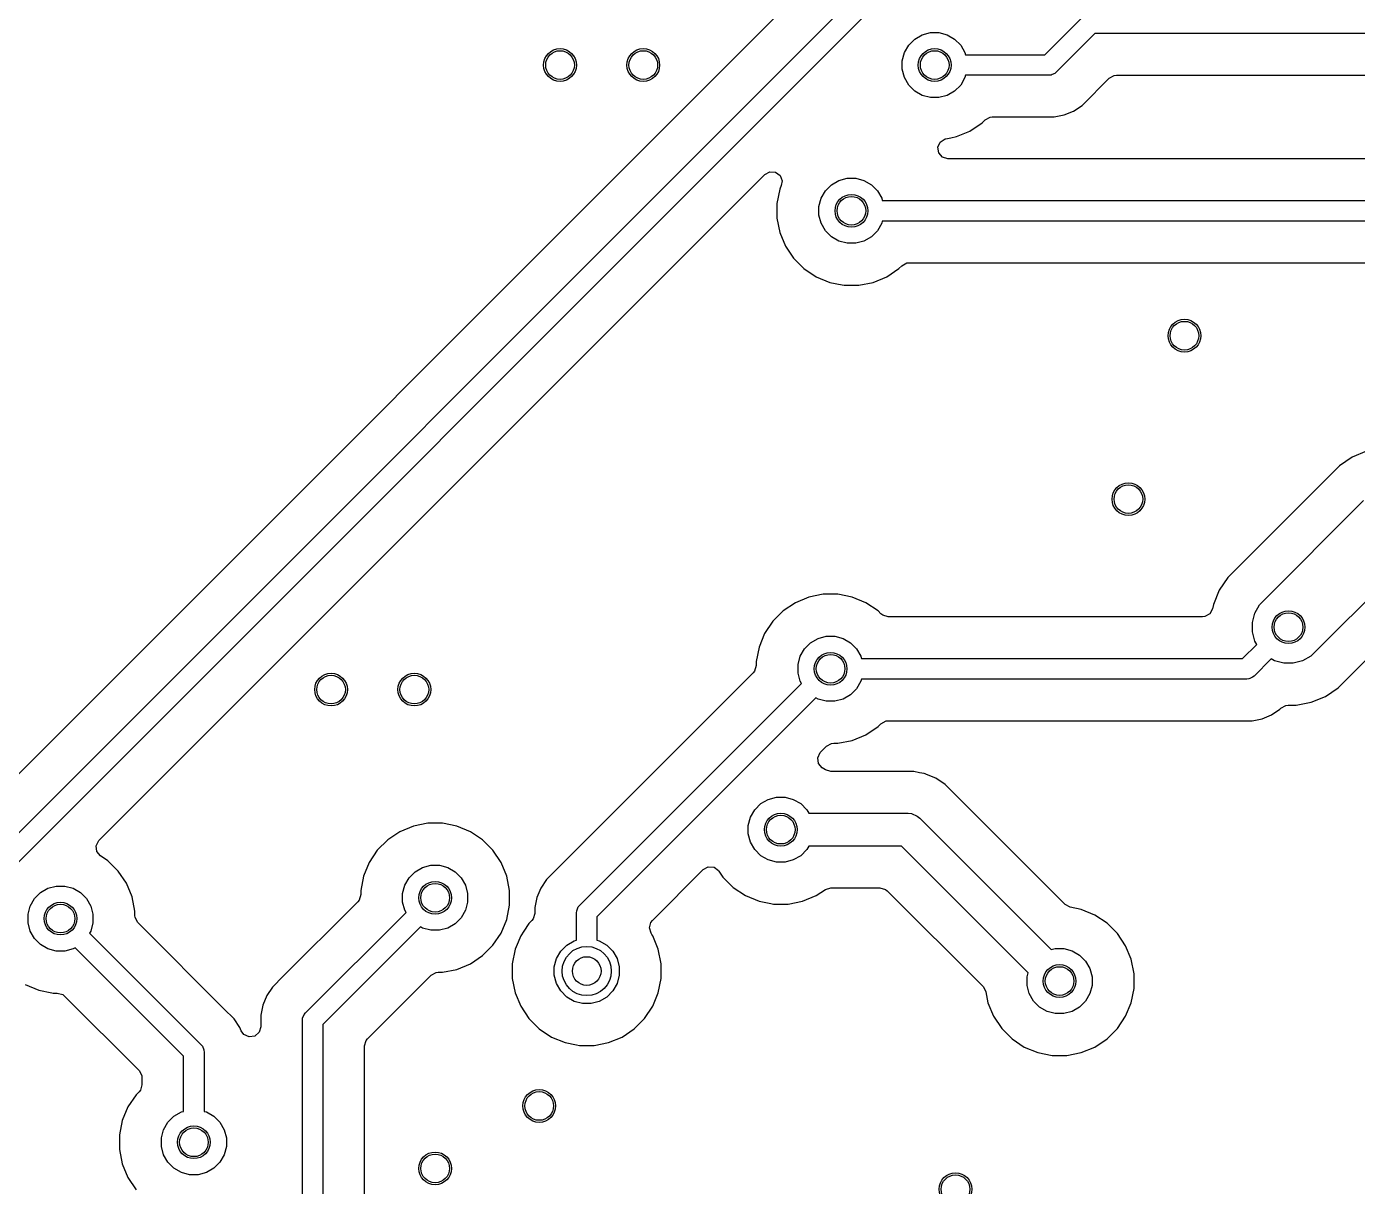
# Model space of a CAD drawing. Header units: inches. Extents: x -2.18 to 1.8, y 0.44 to 2.81.
# Drawn here: x -0.886 to -0.247, y 1.046 to 1.603 of the extents above; entities that cross this region are included whole.
import ezdxf

# ---------------------------------------------------------------- set-up
doc = ezdxf.new("R2010")
doc.units = ezdxf.units.IN
doc.header["$MEASUREMENT"] = 0
doc.layers.add('BLACK', color=250, linetype='CONTINUOUS')

msp = doc.modelspace()

# ---------------------------------------------------------------- linework, layer by layer
at = {"layer": 'BLACK', "linetype": 'CONTINUOUS'}
for p, q in [((-0.94641, 1.15992), (-0.31936, 1.78697)), ((-0.31516, 1.77725), (-0.94089, 1.15152)), ((-0.40374, 1.7309), (-0.95327, 1.18137)), ((-0.39708, 1.58992), (-0.37852, 1.60848)), ((-0.45959, 1.59749), (-0.45603, 1.59955)), ((-0.45603, 1.59955), (-0.45206, 1.60061)), ((-0.45206, 1.60061), (-0.44794, 1.60061)), ((-0.44794, 1.60061), (-0.44397, 1.59955)), ((-0.44397, 1.59955), (-0.44041, 1.59749)), ((-0.373, 1.60008), (-0.39156, 1.58152)), ((0.36796, 1.60008), (-0.373, 1.60008)), ((-0.46455, 1.59103), (-0.46249, 1.59459)), ((-0.46249, 1.59459), (-0.45959, 1.59749)), ((-0.44041, 1.59749), (-0.43751, 1.59459)), ((-0.43751, 1.59459), (-0.43545, 1.59103)), ((-0.46561, 1.58706), (-0.46455, 1.59103)), ((-0.46561, 1.58294), (-0.46561, 1.58706)), ((-0.43545, 1.59103), (-0.43515, 1.58992)), ((-0.43515, 1.58992), (-0.39708, 1.58992)), ((-0.46455, 1.57897), (-0.46561, 1.58294)), ((-0.43515, 1.58008), (-0.43545, 1.57897)), ((-0.39504, 1.58008), (-0.43515, 1.58008)), ((-0.39408, 1.58017), (-0.39504, 1.58008)), ((-0.39356, 1.58039), (-0.39408, 1.58017)), ((-0.39408, 1.58017), (-0.39408, 1.58017)), ((-0.39231, 1.58091), (-0.39356, 1.58039)), ((-0.39156, 1.58152), (-0.39231, 1.58091)), ((-0.39231, 1.58091), (-0.39231, 1.58091)), ((-0.36614, 1.57863), (-0.36372, 1.57995)), ((-0.36372, 1.57995), (-0.36269, 1.58006)), ((-0.36269, 1.58006), (0.16534, 1.58006)), ((-0.46249, 1.57541), (-0.46455, 1.57897)), ((-0.45959, 1.57251), (-0.46249, 1.57541)), ((-0.43751, 1.57541), (-0.44041, 1.57251)), ((-0.43545, 1.57897), (-0.43751, 1.57541)), ((-0.37914, 1.56563), (-0.36614, 1.57863)), ((-0.45603, 1.57045), (-0.45959, 1.57251)), ((-0.45206, 1.56939), (-0.45603, 1.57045)), ((-0.44794, 1.56939), (-0.45206, 1.56939)), ((-0.44397, 1.57045), (-0.44794, 1.56939)), ((-0.44041, 1.57251), (-0.44397, 1.57045)), ((-0.42337, 1.55995), (-0.42234, 1.56006)), ((-0.42234, 1.56006), (-0.39258, 1.56006)), ((-0.39258, 1.56006), (-0.38776, 1.56102)), ((-0.39258, 1.56006), (-0.39258, 1.56006)), ((-0.38776, 1.56102), (-0.38323, 1.5629)), ((-0.38323, 1.5629), (-0.37914, 1.56563)), ((-0.43306, 1.5533), (-0.4272, 1.55722)), ((-0.4272, 1.55722), (-0.42579, 1.55863)), ((-0.42579, 1.55863), (-0.42337, 1.55995)), ((-0.44845, 1.54552), (-0.44731, 1.54802)), ((-0.44731, 1.54802), (-0.445, 1.54951)), ((-0.445, 1.54951), (-0.44457, 1.54961)), ((-0.44457, 1.54961), (-0.44221, 1.55008)), ((-0.44221, 1.55008), (-0.43957, 1.55061)), ((-0.43957, 1.55061), (-0.43306, 1.5533)), ((-0.44806, 1.54279), (-0.44845, 1.54552)), ((-0.44626, 1.54072), (-0.44806, 1.54279)), ((-0.44362, 1.53994), (-0.44626, 1.54072)), ((0.23903, 1.53994), (-0.44362, 1.53994)), ((-0.85146, 1.21264), (-0.53166, 1.53244)), ((-0.53166, 1.53244), (-0.52924, 1.53376)), ((-0.52924, 1.53376), (-0.5265, 1.53356)), ((-0.5265, 1.53356), (-0.5243, 1.53192)), ((-0.5243, 1.53192), (-0.52333, 1.52934)), ((-0.52333, 1.52934), (-0.52369, 1.52712)), ((-0.49959, 1.52749), (-0.49603, 1.52955)), ((-0.49603, 1.52955), (-0.49206, 1.53061)), ((-0.49206, 1.53061), (-0.48794, 1.53061)), ((-0.48794, 1.53061), (-0.48397, 1.52955)), ((-0.48397, 1.52955), (-0.48041, 1.52749)), ((-0.52439, 1.52543), (-0.52577, 1.51852)), ((-0.52369, 1.52712), (-0.52439, 1.52543)), ((-0.52439, 1.52543), (-0.52439, 1.52543)), ((-0.52439, 1.52543), (-0.52439, 1.52543)), ((-0.52439, 1.52543), (-0.52439, 1.52543)), ((-0.50455, 1.52103), (-0.50249, 1.52459)), ((-0.50249, 1.52459), (-0.49959, 1.52749)), ((-0.48041, 1.52749), (-0.47751, 1.52459)), ((-0.47751, 1.52459), (-0.47545, 1.52103)), ((-0.52577, 1.51852), (-0.52577, 1.51148)), ((-0.50561, 1.51706), (-0.50455, 1.52103)), ((-0.50561, 1.51294), (-0.50561, 1.51706)), ((-0.47545, 1.52103), (-0.47515, 1.51992)), ((-0.47515, 1.51992), (0.25185, 1.51992)), ((-0.52577, 1.51148), (-0.52439, 1.50457)), ((-0.50455, 1.50897), (-0.50561, 1.51294)), ((-0.50249, 1.50541), (-0.50455, 1.50897)), ((-0.47545, 1.50897), (-0.47751, 1.50541)), ((-0.47515, 1.51008), (-0.47545, 1.50897)), ((0.25185, 1.51008), (-0.47515, 1.51008)), ((-0.52439, 1.50457), (-0.52439, 1.50457)), ((-0.52439, 1.50457), (-0.5217, 1.49806)), ((-0.49959, 1.50251), (-0.50249, 1.50541)), ((-0.47751, 1.50541), (-0.48041, 1.50251)), ((-0.5217, 1.49806), (-0.5217, 1.49806)), ((-0.5217, 1.49806), (-0.51778, 1.4922)), ((-0.49603, 1.50045), (-0.49959, 1.50251)), ((-0.49206, 1.49939), (-0.49603, 1.50045)), ((-0.48794, 1.49939), (-0.49206, 1.49939)), ((-0.48397, 1.50045), (-0.48794, 1.49939)), ((-0.48041, 1.50251), (-0.48397, 1.50045)), ((-0.51778, 1.4922), (-0.51778, 1.4922)), ((-0.51778, 1.4922), (-0.5128, 1.48722)), ((-0.46579, 1.48863), (-0.46337, 1.48995)), ((-0.46337, 1.48995), (-0.46234, 1.49006)), ((-0.46234, 1.49006), (-0.10731, 1.49006)), ((-0.5128, 1.48722), (-0.5128, 1.48722)), ((-0.5128, 1.48722), (-0.50694, 1.4833)), ((-0.47306, 1.4833), (-0.4672, 1.48722)), ((-0.4672, 1.48722), (-0.46579, 1.48863)), ((-0.50694, 1.4833), (-0.50694, 1.4833)), ((-0.50694, 1.4833), (-0.50694, 1.4833)), ((-0.50694, 1.4833), (-0.50043, 1.48061)), ((-0.50043, 1.48061), (-0.49449, 1.47943)), ((-0.49449, 1.47943), (-0.49352, 1.47923)), ((-0.49352, 1.47923), (-0.49352, 1.47923)), ((-0.49352, 1.47923), (-0.49352, 1.47923)), ((-0.49352, 1.47923), (-0.48648, 1.47923)), ((-0.48648, 1.47923), (-0.47957, 1.48061)), ((-0.48648, 1.47923), (-0.48648, 1.47923)), ((-0.47957, 1.48061), (-0.47306, 1.4833)), ((-0.24939, 1.39664), (-0.25553, 1.39253)), ((-0.24256, 1.39946), (-0.24939, 1.39664)), ((-0.24939, 1.39664), (-0.24939, 1.39664)), ((-0.25553, 1.39253), (-0.30914, 1.33892)), ((-0.25553, 1.39253), (-0.25553, 1.39253)), ((-0.29237, 1.32737), (-0.24399, 1.37576)), ((-0.22437, 1.34589), (-0.26763, 1.30263)), ((-0.30914, 1.33892), (-0.31325, 1.33277)), ((-0.30914, 1.33892), (-0.30914, 1.33892)), ((-0.50352, 1.33077), (-0.51043, 1.32939)), ((-0.49648, 1.33077), (-0.50352, 1.33077)), ((-0.50352, 1.33077), (-0.50352, 1.33077)), ((-0.48957, 1.32939), (-0.49648, 1.33077)), ((-0.49648, 1.33077), (-0.49648, 1.33077)), ((-0.31325, 1.33277), (-0.31608, 1.32594)), ((-0.31325, 1.33277), (-0.31325, 1.33277)), ((-0.51694, 1.3267), (-0.5228, 1.32278)), ((-0.51043, 1.32939), (-0.51694, 1.3267)), ((-0.51694, 1.3267), (-0.51694, 1.3267)), ((-0.51043, 1.32939), (-0.51043, 1.32939)), ((-0.48306, 1.3267), (-0.48957, 1.32939)), ((-0.48957, 1.32939), (-0.48957, 1.32939)), ((-0.4772, 1.32278), (-0.48306, 1.3267)), ((-0.48306, 1.3267), (-0.48306, 1.3267)), ((-0.31649, 1.32387), (-0.31777, 1.32143)), ((-0.31608, 1.32594), (-0.31649, 1.32387)), ((-0.31608, 1.32594), (-0.31608, 1.32594)), ((-0.31608, 1.32594), (-0.31608, 1.32594)), ((-0.29617, 1.3217), (-0.29388, 1.32565)), ((-0.29388, 1.32565), (-0.29237, 1.32737)), ((-0.52778, 1.3178), (-0.5317, 1.31194)), ((-0.5228, 1.32278), (-0.52778, 1.3178)), ((-0.52778, 1.3178), (-0.52778, 1.3178)), ((-0.5228, 1.32278), (-0.5228, 1.32278)), ((-0.47579, 1.32137), (-0.4772, 1.32278)), ((-0.4772, 1.32278), (-0.4772, 1.32278)), ((-0.47497, 1.32072), (-0.47579, 1.32137)), ((-0.47234, 1.31994), (-0.47497, 1.32072)), ((-0.32128, 1.31994), (-0.47234, 1.31994)), ((-0.32016, 1.32007), (-0.32128, 1.31994)), ((-0.31777, 1.32143), (-0.32016, 1.32007)), ((-0.29735, 1.31728), (-0.29617, 1.3217)), ((-0.29735, 1.31272), (-0.29735, 1.31728)), ((-0.5317, 1.31194), (-0.53439, 1.30543)), ((-0.5317, 1.31194), (-0.5317, 1.31194)), ((-0.29617, 1.3083), (-0.29735, 1.31272)), ((-0.53439, 1.30543), (-0.53577, 1.29852)), ((-0.53439, 1.30543), (-0.53439, 1.30543)), ((-0.51455, 1.30103), (-0.51249, 1.30459)), ((-0.51249, 1.30459), (-0.50959, 1.30749)), ((-0.50959, 1.30749), (-0.50603, 1.30955)), ((-0.50603, 1.30955), (-0.50206, 1.31061)), ((-0.50206, 1.31061), (-0.49794, 1.31061)), ((-0.49794, 1.31061), (-0.49397, 1.30955)), ((-0.49397, 1.30955), (-0.49041, 1.30749)), ((-0.49041, 1.30749), (-0.48751, 1.30459)), ((-0.48751, 1.30459), (-0.48545, 1.30103)), ((-0.30204, 1.29992), (-0.29525, 1.30671)), ((-0.29525, 1.30671), (-0.29617, 1.3083)), ((-0.25608, 1.28586), (-0.23694, 1.305)), ((-0.53577, 1.29852), (-0.53577, 1.29653)), ((-0.51561, 1.29706), (-0.51455, 1.30103)), ((-0.48545, 1.30103), (-0.48515, 1.29992)), ((-0.48515, 1.29992), (-0.30204, 1.29992)), ((-0.28829, 1.29975), (-0.29652, 1.29152)), ((-0.2867, 1.29883), (-0.28829, 1.29975)), ((-0.28228, 1.29765), (-0.2867, 1.29883)), ((-0.2733, 1.29883), (-0.27772, 1.29765)), ((-0.26935, 1.30112), (-0.2733, 1.29883)), ((-0.26763, 1.30263), (-0.26935, 1.30112)), ((-0.5372, 1.29307), (-0.5852, 1.24507)), ((-0.53654, 1.29389), (-0.5372, 1.29307)), ((-0.53577, 1.29653), (-0.53654, 1.29389)), ((-0.51561, 1.29294), (-0.51561, 1.29706)), ((-0.51455, 1.28897), (-0.51561, 1.29294)), ((-0.27772, 1.29765), (-0.28228, 1.29765)), ((-0.62065, 1.18131), (-0.51398, 1.28798)), ((-0.51398, 1.28798), (-0.51455, 1.28897)), ((-0.48751, 1.28541), (-0.49041, 1.28251)), ((-0.48545, 1.28897), (-0.48751, 1.28541)), ((-0.48515, 1.29008), (-0.48545, 1.28897)), ((-0.3, 1.29008), (-0.48515, 1.29008)), ((-0.29904, 1.29017), (-0.3, 1.29008)), ((-0.29852, 1.29039), (-0.29904, 1.29017)), ((-0.29904, 1.29017), (-0.29904, 1.29017)), ((-0.29727, 1.29091), (-0.29852, 1.29039)), ((-0.29652, 1.29152), (-0.29727, 1.29091)), ((-0.29727, 1.29091), (-0.29727, 1.29091)), ((-0.26223, 1.28175), (-0.25608, 1.28586)), ((-0.50702, 1.28102), (-0.61224, 1.1758)), ((-0.50603, 1.28045), (-0.50702, 1.28102)), ((-0.50206, 1.27939), (-0.50603, 1.28045)), ((-0.49794, 1.27939), (-0.50206, 1.27939)), ((-0.49397, 1.28045), (-0.49794, 1.27939)), ((-0.49041, 1.28251), (-0.49397, 1.28045)), ((-0.2763, 1.27748), (-0.26906, 1.27892)), ((-0.26906, 1.27892), (-0.26223, 1.28175)), ((-0.29273, 1.27102), (-0.28819, 1.2729)), ((-0.28819, 1.2729), (-0.2841, 1.27563)), ((-0.2841, 1.27563), (-0.28368, 1.27605)), ((-0.2841, 1.27563), (-0.2841, 1.27563)), ((-0.28368, 1.27605), (-0.28126, 1.27737)), ((-0.28126, 1.27737), (-0.28023, 1.27748)), ((-0.28023, 1.27748), (-0.2763, 1.27748)), ((-0.2763, 1.27748), (-0.2763, 1.27748)), ((-0.48306, 1.2633), (-0.4772, 1.26722)), ((-0.4772, 1.26722), (-0.47579, 1.26863)), ((-0.47579, 1.26863), (-0.47337, 1.26995)), ((-0.47337, 1.26995), (-0.47234, 1.27006)), ((-0.47234, 1.27006), (-0.29754, 1.27006)), ((-0.29754, 1.27006), (-0.29273, 1.27102)), ((-0.29754, 1.27006), (-0.29754, 1.27006)), ((-0.49648, 1.25923), (-0.48957, 1.26061)), ((-0.48957, 1.26061), (-0.48306, 1.2633)), ((-0.50615, 1.25228), (-0.50496, 1.25476)), ((-0.50496, 1.25476), (-0.50478, 1.25495)), ((-0.50478, 1.25495), (-0.50193, 1.2578)), ((-0.50193, 1.2578), (-0.49951, 1.25912)), ((-0.49951, 1.25912), (-0.49847, 1.25923)), ((-0.49847, 1.25923), (-0.49648, 1.25923)), ((-0.49648, 1.25923), (-0.49648, 1.25923)), ((-0.5058, 1.24955), (-0.50615, 1.25228)), ((-0.50404, 1.24744), (-0.5058, 1.24955)), ((-0.50253, 1.24643), (-0.50404, 1.24744)), ((-0.5852, 1.24507), (-0.63306, 1.19721)), ((-0.50246, 1.24639), (-0.50253, 1.24643)), ((-0.49982, 1.24561), (-0.50246, 1.24639)), ((-0.45997, 1.24561), (-0.49982, 1.24561)), ((-0.45727, 1.24507), (-0.45997, 1.24561)), ((-0.45997, 1.24561), (-0.45997, 1.24561)), ((-0.45997, 1.24561), (-0.45997, 1.24561)), ((-0.45512, 1.24464), (-0.45727, 1.24507)), ((-0.45458, 1.24454), (-0.45512, 1.24464)), ((-0.45389, 1.24425), (-0.45458, 1.24454)), ((-0.4495, 1.24244), (-0.45389, 1.24425)), ((-0.44494, 1.23938), (-0.4495, 1.24244)), ((-0.4495, 1.24244), (-0.4495, 1.24244)), ((-0.38733, 1.18178), (-0.44494, 1.23938)), ((-0.44494, 1.23938), (-0.44494, 1.23938)), ((-0.53643, 1.2273), (-0.53352, 1.23021)), ((-0.53352, 1.23021), (-0.52996, 1.23227)), ((-0.52996, 1.23227), (-0.52599, 1.23333)), ((-0.52599, 1.23333), (-0.52188, 1.23333)), ((-0.52188, 1.23333), (-0.51791, 1.23227)), ((-0.51791, 1.23227), (-0.51435, 1.23021)), ((-0.51435, 1.23021), (-0.51144, 1.2273)), ((-0.53955, 1.21977), (-0.53849, 1.22374)), ((-0.53849, 1.22374), (-0.53643, 1.2273)), ((-0.51144, 1.2273), (-0.51045, 1.22559)), ((-0.51045, 1.22559), (-0.46272, 1.22559)), ((-0.46272, 1.22559), (-0.46118, 1.22544)), ((-0.46118, 1.22544), (-0.45834, 1.22426)), ((-0.45834, 1.22426), (-0.45715, 1.22328)), ((-0.45715, 1.22328), (-0.39397, 1.1601)), ((-0.70694, 1.2167), (-0.7128, 1.21278)), ((-0.70043, 1.21939), (-0.70694, 1.2167)), ((-0.70694, 1.2167), (-0.70694, 1.2167)), ((-0.69352, 1.22077), (-0.70043, 1.21939)), ((-0.70043, 1.21939), (-0.70043, 1.21939)), ((-0.68648, 1.22077), (-0.69352, 1.22077)), ((-0.69352, 1.22077), (-0.69352, 1.22077)), ((-0.67957, 1.21939), (-0.68648, 1.22077)), ((-0.68648, 1.22077), (-0.68648, 1.22077)), ((-0.67306, 1.2167), (-0.67957, 1.21939)), ((-0.67957, 1.21939), (-0.67957, 1.21939)), ((-0.6672, 1.21278), (-0.67306, 1.2167)), ((-0.67306, 1.2167), (-0.67306, 1.2167)), ((-0.53955, 1.21566), (-0.53955, 1.21977)), ((-0.53849, 1.21169), (-0.53955, 1.21566)), ((-0.85282, 1.20997), (-0.85164, 1.21245)), ((-0.85248, 1.20724), (-0.85282, 1.20997)), ((-0.85164, 1.21245), (-0.85146, 1.21264)), ((-0.7128, 1.21278), (-0.71778, 1.2078)), ((-0.7128, 1.21278), (-0.7128, 1.21278)), ((-0.66222, 1.2078), (-0.6672, 1.21278)), ((-0.6672, 1.21278), (-0.6672, 1.21278)), ((-0.53643, 1.20813), (-0.53849, 1.21169)), ((-0.51045, 1.20984), (-0.51144, 1.20813)), ((-0.46598, 1.20984), (-0.51045, 1.20984)), ((-0.4051, 1.14897), (-0.46598, 1.20984)), ((-0.85072, 1.20513), (-0.85248, 1.20724)), ((-0.8472, 1.20278), (-0.85072, 1.20513)), ((-0.84222, 1.1978), (-0.8472, 1.20278)), ((-0.8472, 1.20278), (-0.8472, 1.20278)), ((-0.71778, 1.2078), (-0.7217, 1.20194)), ((-0.71778, 1.2078), (-0.71778, 1.2078)), ((-0.6583, 1.20194), (-0.66222, 1.2078)), ((-0.66222, 1.2078), (-0.66222, 1.2078)), ((-0.53352, 1.20522), (-0.53643, 1.20813)), ((-0.52996, 1.20317), (-0.53352, 1.20522)), ((-0.52599, 1.2021), (-0.52996, 1.20317)), ((-0.52188, 1.2021), (-0.52599, 1.2021)), ((-0.51791, 1.20317), (-0.52188, 1.2021)), ((-0.51435, 1.20522), (-0.51791, 1.20317)), ((-0.51144, 1.20813), (-0.51435, 1.20522)), ((-0.8383, 1.19194), (-0.84222, 1.1978)), ((-0.84222, 1.1978), (-0.84222, 1.1978)), ((-0.7217, 1.20194), (-0.72439, 1.19543)), ((-0.7217, 1.20194), (-0.7217, 1.20194)), ((-0.70249, 1.19459), (-0.69959, 1.19749)), ((-0.69959, 1.19749), (-0.69603, 1.19955)), ((-0.69603, 1.19955), (-0.69206, 1.20061)), ((-0.69206, 1.20061), (-0.68794, 1.20061)), ((-0.68794, 1.20061), (-0.68397, 1.19955)), ((-0.68397, 1.19955), (-0.68041, 1.19749)), ((-0.68041, 1.19749), (-0.67751, 1.19459)), ((-0.65561, 1.19543), (-0.6583, 1.20194)), ((-0.6583, 1.20194), (-0.6583, 1.20194)), ((-0.6583, 1.20194), (-0.6583, 1.20194)), ((-0.63306, 1.19721), (-0.6348, 1.19547)), ((-0.58565, 1.17408), (-0.56117, 1.19856)), ((-0.56117, 1.19856), (-0.55876, 1.19988)), ((-0.55876, 1.19988), (-0.55601, 1.19968)), ((-0.55601, 1.19968), (-0.55381, 1.19803)), ((-0.55381, 1.19803), (-0.55366, 1.19782)), ((-0.55366, 1.19782), (-0.55172, 1.19492)), ((-0.87959, 1.18749), (-0.87603, 1.18955)), ((-0.87603, 1.18955), (-0.87206, 1.19061)), ((-0.87206, 1.19061), (-0.86794, 1.19061)), ((-0.86794, 1.19061), (-0.86397, 1.18955)), ((-0.86397, 1.18955), (-0.86041, 1.18749)), ((-0.83561, 1.18543), (-0.8383, 1.19194)), ((-0.8383, 1.19194), (-0.8383, 1.19194)), ((-0.8383, 1.19194), (-0.8383, 1.19194)), ((-0.72439, 1.19543), (-0.72577, 1.18852)), ((-0.72439, 1.19543), (-0.72439, 1.19543)), ((-0.70561, 1.18706), (-0.70455, 1.19103)), ((-0.70455, 1.19103), (-0.70249, 1.19459)), ((-0.67751, 1.19459), (-0.67545, 1.19103)), ((-0.67545, 1.19103), (-0.67439, 1.18706)), ((-0.65423, 1.18852), (-0.65561, 1.19543)), ((-0.63927, 1.18965), (-0.64115, 1.18511)), ((-0.63654, 1.19373), (-0.63927, 1.18965)), ((-0.63927, 1.18965), (-0.63927, 1.18965)), ((-0.6348, 1.19547), (-0.63654, 1.19373)), ((-0.55172, 1.19492), (-0.55172, 1.19492)), ((-0.55172, 1.19492), (-0.54674, 1.18993)), ((-0.54674, 1.18993), (-0.54674, 1.18993)), ((-0.54674, 1.18993), (-0.54088, 1.18602)), ((-0.50253, 1.189), (-0.49991, 1.18982)), ((-0.49991, 1.18982), (-0.49982, 1.18982)), ((-0.49982, 1.18982), (-0.47629, 1.18982)), ((-0.47629, 1.18982), (-0.47365, 1.18905)), ((-0.88455, 1.18103), (-0.88249, 1.18459)), ((-0.88249, 1.18459), (-0.87959, 1.18749)), ((-0.86041, 1.18749), (-0.85751, 1.18459)), ((-0.85751, 1.18459), (-0.85545, 1.18103)), ((-0.83425, 1.17863), (-0.83561, 1.18543)), ((-0.7272, 1.18307), (-0.76472, 1.14555)), ((-0.72654, 1.18389), (-0.7272, 1.18307)), ((-0.72577, 1.18653), (-0.72654, 1.18389)), ((-0.72577, 1.18852), (-0.72577, 1.18653)), ((-0.70561, 1.18294), (-0.70561, 1.18706)), ((-0.70455, 1.17897), (-0.70561, 1.18294)), ((-0.67439, 1.18294), (-0.67545, 1.17897)), ((-0.67439, 1.18706), (-0.67439, 1.18294)), ((-0.65423, 1.18148), (-0.65423, 1.18852)), ((-0.64115, 1.18511), (-0.64211, 1.18029)), ((-0.64115, 1.18511), (-0.64115, 1.18511)), ((-0.54088, 1.18602), (-0.54088, 1.18602)), ((-0.54088, 1.18602), (-0.54088, 1.18602)), ((-0.54088, 1.18602), (-0.53437, 1.18332)), ((-0.53437, 1.18332), (-0.52872, 1.1822)), ((-0.52041, 1.18195), (-0.5135, 1.18332)), ((-0.5135, 1.18332), (-0.50699, 1.18602)), ((-0.50699, 1.18602), (-0.50253, 1.189)), ((-0.47365, 1.18905), (-0.47284, 1.18839)), ((-0.47284, 1.18839), (-0.42678, 1.14233)), ((-0.88561, 1.17706), (-0.88455, 1.18103)), ((-0.88561, 1.17294), (-0.88561, 1.17706)), ((-0.85545, 1.18103), (-0.85439, 1.17706)), ((-0.85439, 1.17706), (-0.85439, 1.17294)), ((-0.83423, 1.17852), (-0.83425, 1.17863)), ((-0.83423, 1.17653), (-0.83423, 1.17852)), ((-0.83423, 1.17852), (-0.83423, 1.17852)), ((-0.83412, 1.17549), (-0.83423, 1.17653)), ((-0.7523, 1.12966), (-0.70398, 1.17798)), ((-0.70398, 1.17798), (-0.70455, 1.17897)), ((-0.67545, 1.17897), (-0.67751, 1.17541)), ((-0.65561, 1.17457), (-0.65423, 1.18148)), ((-0.64211, 1.17747), (-0.64288, 1.17483)), ((-0.64211, 1.18029), (-0.64211, 1.17747)), ((-0.62209, 1.17783), (-0.62199, 1.17879)), ((-0.62209, 1.16465), (-0.62209, 1.17783)), ((-0.62199, 1.17879), (-0.62126, 1.18057)), ((-0.62126, 1.18057), (-0.62065, 1.18131)), ((-0.62126, 1.18057), (-0.62126, 1.18057)), ((-0.52872, 1.1822), (-0.52746, 1.18195)), ((-0.52746, 1.18195), (-0.52746, 1.18195)), ((-0.52746, 1.18195), (-0.52746, 1.18195)), ((-0.52746, 1.18195), (-0.52041, 1.18195)), ((-0.52041, 1.18195), (-0.52041, 1.18195)), ((-0.38727, 1.18171), (-0.38733, 1.18178)), ((-0.38483, 1.18044), (-0.38727, 1.18171)), ((-0.37957, 1.17939), (-0.38483, 1.18044)), ((-0.37306, 1.1767), (-0.37957, 1.17939)), ((-0.37957, 1.17939), (-0.37957, 1.17939)), ((-0.3672, 1.17278), (-0.37306, 1.1767)), ((-0.37306, 1.1767), (-0.37306, 1.1767)), ((-0.88455, 1.16897), (-0.88561, 1.17294)), ((-0.85439, 1.17294), (-0.85545, 1.16897)), ((-0.8328, 1.17307), (-0.83412, 1.17549)), ((-0.79001, 1.13028), (-0.8328, 1.17307)), ((-0.69702, 1.17102), (-0.7439, 1.12414)), ((-0.69603, 1.17045), (-0.69702, 1.17102)), ((-0.69206, 1.16939), (-0.69603, 1.17045)), ((-0.68397, 1.17045), (-0.68794, 1.16939)), ((-0.68041, 1.17251), (-0.68397, 1.17045)), ((-0.67751, 1.17541), (-0.68041, 1.17251)), ((-0.6583, 1.16806), (-0.65561, 1.17457)), ((-0.64495, 1.1726), (-0.64741, 1.16892)), ((-0.64354, 1.17402), (-0.64495, 1.1726)), ((-0.64495, 1.1726), (-0.64495, 1.1726)), ((-0.64288, 1.17483), (-0.64354, 1.17402)), ((-0.61224, 1.1758), (-0.61224, 1.16465)), ((-0.58707, 1.17054), (-0.58635, 1.1732)), ((-0.58625, 1.16792), (-0.58707, 1.17054)), ((-0.58635, 1.1732), (-0.58565, 1.17408)), ((-0.36222, 1.1678), (-0.3672, 1.17278)), ((-0.3672, 1.17278), (-0.3672, 1.17278)), ((-0.88249, 1.16541), (-0.88455, 1.16897)), ((-0.87959, 1.16251), (-0.88249, 1.16541)), ((-0.85545, 1.16897), (-0.85602, 1.16798)), ((-0.85602, 1.16798), (-0.80243, 1.11439)), ((-0.68794, 1.16939), (-0.69206, 1.16939)), ((-0.66222, 1.1622), (-0.6583, 1.16806)), ((-0.64886, 1.16675), (-0.65106, 1.16144)), ((-0.64741, 1.16892), (-0.64886, 1.16675)), ((-0.64741, 1.16892), (-0.64741, 1.16892)), ((-0.62675, 1.1623), (-0.62319, 1.16435)), ((-0.62319, 1.16435), (-0.62209, 1.16465)), ((-0.61224, 1.16465), (-0.61114, 1.16435)), ((-0.61114, 1.16435), (-0.60758, 1.1623)), ((-0.5859, 1.16739), (-0.58625, 1.16792)), ((-0.58547, 1.16675), (-0.5859, 1.16739)), ((-0.58277, 1.16024), (-0.58547, 1.16675)), ((-0.3583, 1.16194), (-0.36222, 1.1678)), ((-0.36222, 1.1678), (-0.36222, 1.1678)), ((-0.87603, 1.16045), (-0.87959, 1.16251)), ((-0.87206, 1.15939), (-0.87603, 1.16045)), ((-0.86794, 1.15939), (-0.87206, 1.15939)), ((-0.86397, 1.16045), (-0.86794, 1.15939)), ((-0.86298, 1.16102), (-0.86397, 1.16045)), ((-0.81083, 1.10887), (-0.86298, 1.16102)), ((-0.6672, 1.15722), (-0.66222, 1.1622)), ((-0.65156, 1.16024), (-0.65293, 1.15333)), ((-0.65106, 1.16144), (-0.65156, 1.16024)), ((-0.65156, 1.16024), (-0.65156, 1.16024)), ((-0.65106, 1.16144), (-0.65106, 1.16144)), ((-0.63171, 1.15583), (-0.62966, 1.15939)), ((-0.62966, 1.15939), (-0.62675, 1.1623)), ((-0.60758, 1.1623), (-0.60467, 1.15939)), ((-0.60467, 1.15939), (-0.60262, 1.15583)), ((-0.5814, 1.15333), (-0.58277, 1.16024)), ((-0.39397, 1.1601), (-0.39206, 1.16061)), ((-0.39206, 1.16061), (-0.38794, 1.16061)), ((-0.38794, 1.16061), (-0.38397, 1.15955)), ((-0.38397, 1.15955), (-0.38041, 1.15749)), ((-0.38041, 1.15749), (-0.37751, 1.15459)), ((-0.35561, 1.15543), (-0.3583, 1.16194)), ((-0.3583, 1.16194), (-0.3583, 1.16194)), ((-0.3583, 1.16194), (-0.3583, 1.16194)), ((-0.67957, 1.15061), (-0.67306, 1.1533)), ((-0.67306, 1.1533), (-0.67302, 1.15333)), ((-0.67302, 1.15333), (-0.6672, 1.15722)), ((-0.65293, 1.15333), (-0.65293, 1.14628)), ((-0.63278, 1.15186), (-0.63171, 1.15583)), ((-0.63278, 1.14775), (-0.63278, 1.15186)), ((-0.60262, 1.15583), (-0.60155, 1.15186)), ((-0.60155, 1.15186), (-0.60155, 1.14775)), ((-0.5814, 1.14628), (-0.5814, 1.15333)), ((-0.37751, 1.15459), (-0.37545, 1.15103)), ((-0.37545, 1.15103), (-0.37439, 1.14706)), ((-0.35423, 1.14852), (-0.35561, 1.15543)), ((-0.76472, 1.14555), (-0.76645, 1.14382)), ((-0.72245, 1.11728), (-0.69193, 1.1478)), ((-0.69193, 1.1478), (-0.68951, 1.14912)), ((-0.68951, 1.14912), (-0.68847, 1.14923)), ((-0.68847, 1.14923), (-0.68648, 1.14923)), ((-0.68648, 1.14923), (-0.67957, 1.15061)), ((-0.68648, 1.14923), (-0.68648, 1.14923)), ((-0.65293, 1.14628), (-0.65156, 1.13937)), ((-0.63171, 1.14378), (-0.63278, 1.14775)), ((-0.60155, 1.14775), (-0.60262, 1.14378)), ((-0.58277, 1.13937), (-0.5814, 1.14628)), ((-0.40561, 1.14706), (-0.4051, 1.14897)), ((-0.40561, 1.14294), (-0.40561, 1.14706)), ((-0.37439, 1.14706), (-0.37439, 1.14294)), ((-0.35423, 1.14148), (-0.35423, 1.14852)), ((-0.88694, 1.1433), (-0.88043, 1.14061)), ((-0.88043, 1.14061), (-0.87422, 1.13937)), ((-0.87422, 1.13937), (-0.87352, 1.13923)), ((-0.87352, 1.13923), (-0.87352, 1.13923)), ((-0.87352, 1.13923), (-0.87352, 1.13923)), ((-0.87352, 1.13923), (-0.87153, 1.13923)), ((-0.87153, 1.13923), (-0.86889, 1.13846)), ((-0.86889, 1.13846), (-0.86807, 1.1378)), ((-0.76819, 1.14208), (-0.77092, 1.138)), ((-0.76645, 1.14382), (-0.76819, 1.14208)), ((-0.65156, 1.13937), (-0.65156, 1.13937)), ((-0.65156, 1.13937), (-0.64886, 1.13286)), ((-0.62966, 1.14022), (-0.63171, 1.14378)), ((-0.62675, 1.13731), (-0.62966, 1.14022)), ((-0.60467, 1.14022), (-0.60758, 1.13731)), ((-0.60262, 1.14378), (-0.60467, 1.14022)), ((-0.58547, 1.13286), (-0.58277, 1.13937)), ((-0.42678, 1.14233), (-0.42546, 1.13991)), ((-0.42546, 1.13991), (-0.42544, 1.13983)), ((-0.42544, 1.13983), (-0.42439, 1.13457)), ((-0.40455, 1.13897), (-0.40561, 1.14294)), ((-0.40249, 1.13541), (-0.40455, 1.13897)), ((-0.37545, 1.13897), (-0.37751, 1.13541)), ((-0.37439, 1.14294), (-0.37545, 1.13897)), ((-0.35561, 1.13457), (-0.35423, 1.14148)), ((-0.86807, 1.1378), (-0.83228, 1.10201)), ((-0.7728, 1.13346), (-0.77376, 1.12864)), ((-0.77092, 1.13799), (-0.7728, 1.13346)), ((-0.7728, 1.13346), (-0.7728, 1.13346)), ((-0.77092, 1.138), (-0.77092, 1.13799)), ((-0.64886, 1.13286), (-0.64886, 1.13286)), ((-0.64886, 1.13286), (-0.64495, 1.127)), ((-0.62319, 1.13525), (-0.62675, 1.13731)), ((-0.61922, 1.13419), (-0.62319, 1.13525)), ((-0.61511, 1.13419), (-0.61922, 1.13419)), ((-0.61114, 1.13525), (-0.61511, 1.13419)), ((-0.60758, 1.13731), (-0.61114, 1.13525)), ((-0.58938, 1.127), (-0.58547, 1.13286)), ((-0.42439, 1.13457), (-0.42439, 1.13457)), ((-0.42439, 1.13457), (-0.4217, 1.12806)), ((-0.39959, 1.13251), (-0.40249, 1.13541)), ((-0.39603, 1.13045), (-0.39959, 1.13251)), ((-0.38041, 1.13251), (-0.38397, 1.13045)), ((-0.37751, 1.13541), (-0.38041, 1.13251)), ((-0.3583, 1.12806), (-0.35561, 1.13457)), ((-0.78804, 1.12831), (-0.79001, 1.13028)), ((-0.78654, 1.12681), (-0.78804, 1.12831)), ((-0.78381, 1.12272), (-0.78654, 1.12681)), ((-0.77376, 1.12864), (-0.77376, 1.12301)), ((-0.75374, 1.12618), (-0.75365, 1.12714)), ((-0.75374, 0.93453), (-0.75374, 1.12618)), ((-0.75365, 1.12714), (-0.75291, 1.12892)), ((-0.75291, 1.12892), (-0.7523, 1.12966)), ((-0.75291, 1.12892), (-0.75291, 1.12892)), ((-0.64495, 1.127), (-0.64495, 1.127)), ((-0.64495, 1.127), (-0.63997, 1.12202)), ((-0.59436, 1.12202), (-0.58938, 1.127)), ((-0.4217, 1.12806), (-0.4217, 1.12806)), ((-0.4217, 1.12806), (-0.41778, 1.1222)), ((-0.39206, 1.12939), (-0.39603, 1.13045)), ((-0.38794, 1.12939), (-0.39206, 1.12939)), ((-0.38397, 1.13045), (-0.38794, 1.12939)), ((-0.36222, 1.1222), (-0.3583, 1.12806)), ((-0.78315, 1.12114), (-0.78381, 1.12272)), ((-0.78381, 1.12272), (-0.78381, 1.12272)), ((-0.78184, 1.11932), (-0.78315, 1.12114)), ((-0.77934, 1.11818), (-0.78184, 1.11932)), ((-0.77453, 1.12037), (-0.77661, 1.11857)), ((-0.77376, 1.12301), (-0.77453, 1.12037)), ((-0.7439, 1.12414), (-0.7439, 0.93373)), ((-0.63997, 1.12202), (-0.63997, 1.12202)), ((-0.63997, 1.12202), (-0.63411, 1.11811)), ((-0.60022, 1.11811), (-0.59436, 1.12202)), ((-0.41778, 1.1222), (-0.41778, 1.1222)), ((-0.41778, 1.1222), (-0.4128, 1.11722)), ((-0.3672, 1.11722), (-0.36222, 1.1222)), ((-0.80243, 1.11439), (-0.80182, 1.11364)), ((-0.80182, 1.11364), (-0.80112, 1.11196)), ((-0.77661, 1.11857), (-0.77934, 1.11818)), ((-0.72388, 1.11383), (-0.7231, 1.11647)), ((-0.72388, 0.94835), (-0.72388, 1.11383)), ((-0.7231, 1.11647), (-0.72245, 1.11728)), ((-0.63411, 1.11811), (-0.63411, 1.11811)), ((-0.63411, 1.11811), (-0.63411, 1.11811)), ((-0.63411, 1.11811), (-0.6276, 1.11541)), ((-0.6276, 1.11541), (-0.62201, 1.1143)), ((-0.62201, 1.1143), (-0.62069, 1.11404)), ((-0.62069, 1.11404), (-0.62069, 1.11404)), ((-0.62069, 1.11404), (-0.62069, 1.11404)), ((-0.62069, 1.11404), (-0.61364, 1.11404)), ((-0.61364, 1.11404), (-0.60673, 1.11541)), ((-0.61364, 1.11404), (-0.61364, 1.11404)), ((-0.60673, 1.11541), (-0.60022, 1.11811)), ((-0.4128, 1.11722), (-0.4128, 1.11722)), ((-0.4128, 1.11722), (-0.40694, 1.1133)), ((-0.40694, 1.1133), (-0.40694, 1.1133)), ((-0.40694, 1.1133), (-0.40694, 1.1133)), ((-0.40694, 1.1133), (-0.40043, 1.11061)), ((-0.37957, 1.11061), (-0.37306, 1.1133)), ((-0.37306, 1.1133), (-0.3672, 1.11722)), ((-0.81083, 1.0824), (-0.81083, 1.10887)), ((-0.80112, 1.11196), (-0.80108, 1.11187)), ((-0.80108, 1.11187), (-0.80099, 1.11091)), ((-0.80099, 1.11091), (-0.80099, 1.0824)), ((-0.40043, 1.11061), (-0.39352, 1.10923)), ((-0.39352, 1.10923), (-0.39352, 1.10923)), ((-0.39352, 1.10923), (-0.39352, 1.10923)), ((-0.39352, 1.10923), (-0.38648, 1.10923)), ((-0.38648, 1.10923), (-0.37957, 1.11061)), ((-0.38648, 1.10923), (-0.38648, 1.10923)), ((-0.83228, 1.10201), (-0.83096, 1.0996)), ((-0.83085, 1.09522), (-0.83163, 1.09258)), ((-0.83096, 1.0996), (-0.83085, 1.09856)), ((-0.83085, 1.09856), (-0.83085, 1.09522)), ((-0.83369, 1.09036), (-0.83761, 1.0845)), ((-0.83228, 1.09177), (-0.83369, 1.09036)), ((-0.83369, 1.09036), (-0.83369, 1.09036)), ((-0.83163, 1.09258), (-0.83228, 1.09177)), ((-0.83761, 1.0845), (-0.8403, 1.07799)), ((-0.83761, 1.0845), (-0.83761, 1.0845)), ((-0.8155, 1.08005), (-0.81194, 1.0821)), ((-0.81194, 1.0821), (-0.81083, 1.0824)), ((-0.80099, 1.0824), (-0.79988, 1.0821)), ((-0.79988, 1.0821), (-0.79632, 1.08005)), ((-0.8403, 1.07799), (-0.84168, 1.07108)), ((-0.8403, 1.07799), (-0.8403, 1.07799)), ((-0.82046, 1.07358), (-0.8184, 1.07714)), ((-0.8184, 1.07714), (-0.8155, 1.08005)), ((-0.79632, 1.08005), (-0.79342, 1.07714)), ((-0.79342, 1.07714), (-0.79136, 1.07358)), ((-0.84168, 1.07108), (-0.84168, 1.06403)), ((-0.82152, 1.06961), (-0.82046, 1.07358)), ((-0.82152, 1.0655), (-0.82152, 1.06961)), ((-0.79136, 1.07358), (-0.7903, 1.06961)), ((-0.7903, 1.06961), (-0.7903, 1.0655)), ((-0.84168, 1.06403), (-0.8403, 1.05712)), ((-0.82046, 1.06153), (-0.82152, 1.0655)), ((-0.8184, 1.05797), (-0.82046, 1.06153)), ((-0.79136, 1.06153), (-0.79342, 1.05797)), ((-0.7903, 1.0655), (-0.79136, 1.06153)), ((-0.8403, 1.05712), (-0.8403, 1.05712)), ((-0.8403, 1.05712), (-0.83761, 1.05061)), ((-0.8155, 1.05506), (-0.8184, 1.05797)), ((-0.81194, 1.05301), (-0.8155, 1.05506)), ((-0.79632, 1.05506), (-0.79988, 1.05301)), ((-0.79342, 1.05797), (-0.79632, 1.05506)), ((-0.83761, 1.05061), (-0.83761, 1.05061)), ((-0.83761, 1.05061), (-0.83369, 1.04475)), ((-0.80797, 1.05194), (-0.81194, 1.05301)), ((-0.80386, 1.05194), (-0.80797, 1.05194)), ((-0.79988, 1.05301), (-0.80386, 1.05194))]:
    msp.add_line(p, q, dxfattribs=at)
at = {"layer": 'BLACK'}
for centre, radius in [((-0.63, 1.585), 0.00787), ((-0.59, 1.585), 0.00787), ((-0.45, 1.585), 0.00787), ((-0.49, 1.515), 0.00787), ((-0.33, 1.455), 0.00787), ((-0.35693, 1.3765), 0.00787), ((-0.28, 1.315), 0.00787), ((-0.5, 1.295), 0.00787), ((-0.74, 1.285), 0.00787), ((-0.7, 1.285), 0.00787), ((-0.52394, 1.21772), 0.00787), ((-0.69, 1.185), 0.00787), ((-0.87, 1.175), 0.00787), ((-0.61717, 1.1498), 0.01181), ((-0.39, 1.145), 0.00787), ((-0.64, 1.085), 0.00787), ((-0.80591, 1.06755), 0.00787), ((-0.69, 1.055), 0.00787), ((-0.44, 1.045), 0.00787)]:
    msp.add_circle(centre, radius, dxfattribs=at)
at = {"layer": 'WHITE'}
for centre in [(-0.63, 1.585), (-0.59, 1.585), (-0.45, 1.585), (-0.49, 1.515), (-0.33, 1.455), (-0.35693, 1.3765), (-0.28, 1.315), (-0.5, 1.295), (-0.74, 1.285), (-0.7, 1.285), (-0.52394, 1.21772), (-0.69, 1.185), (-0.87, 1.175), (-0.61717, 1.1498), (-0.39, 1.145), (-0.64, 1.085), (-0.80591, 1.06755), (-0.69, 1.055), (-0.44, 1.045)]:
    msp.add_circle(centre, 0.00689, dxfattribs=at)

doc.saveas('drawing.dxf')
